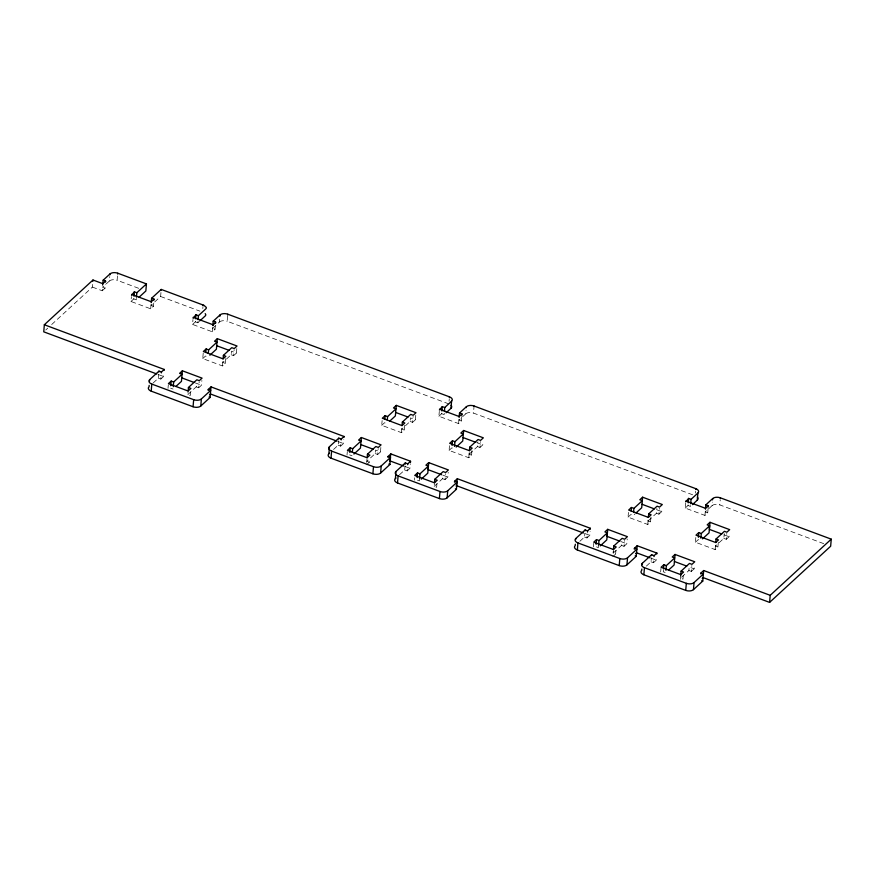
<?xml version="1.0" encoding="UTF-8"?>
<svg xmlns="http://www.w3.org/2000/svg" width="875" height="875" viewBox="0 0 875 875"><rect width="100%" height="100%" fill="white"/><g stroke="black" fill="none" stroke-linecap="round" stroke-linejoin="round"><path stroke-width="0.66" stroke-dasharray="4.38 3.28" d="M51.691 324.527L92.389 287.088L92.728 283.106M92.389 287.088L102.244 290.762L102.692 285.458M102.244 290.762L105.033 288.192L105.372 284.211M105.033 288.192L102.572 287.273L109.386 281.006L109.758 276.577M138.666 288.302L117.108 280.273L117.48 275.844M153.738 303.155L153.475 306.25L150.686 308.82L130.977 301.47L131.392 296.614M130.977 301.47L133.777 298.9L133.886 297.577M136.347 298.495L136.238 299.819L133.777 298.9M150.686 308.82L151.091 303.953M153.475 306.25L151.014 305.331L160.628 296.494L161 292.064M153.136 382.988L158.375 378.175L158.703 374.194M158.375 378.175L160.836 379.083L161.241 374.227M160.836 379.083L163.625 376.523L163.931 372.98M168.011 388.358L168.306 384.814M215.327 326.113L215.064 329.208L212.264 331.778L192.566 324.428L192.97 319.561M190.608 391.956L190.312 395.489L187.852 394.57L188.016 392.164M192.566 324.428L195.355 321.858L195.464 320.534M195.355 321.858L197.816 322.777L197.925 321.453M187.852 394.57L196.23 386.859L196.525 383.327M202.803 308.558L202.913 307.234M196.23 386.859L198.691 387.778L199.183 381.883M225.652 358.652L225.258 363.366L222.458 365.936L202.759 358.586L203.252 352.691M198.691 387.778L201.48 385.208L201.884 380.494M212.264 331.778L212.68 326.911L212.603 328.289L215.064 329.208M212.603 328.289L219.428 322L219.723 318.467M222.458 365.936L222.961 360.041M448.842 403.911L227.15 321.267L227.598 315.962M225.258 363.366L222.786 362.447L231.175 354.736L231.47 351.203L236.425 353.084L236.819 348.37M231.175 354.736L233.636 355.655L234.128 349.759M333.539 449.477L338.188 445.2L338.559 440.77M338.188 445.2L340.659 446.119L341.031 441.689M340.659 446.119L343.448 443.548L343.787 439.567M347.003 455.077L347.309 451.544M366.712 462.427L367.008 458.883M366.516 464.778L369.305 462.219L369.512 459.856M369.305 462.219L366.844 461.3L375.222 453.589L375.528 450.045L380.483 451.938L380.877 447.212M375.222 453.589L377.694 454.508L378.186 448.613M404.622 425.359L404.228 430.073L401.428 432.644L381.73 425.305L382.123 420.58M401.428 432.644L401.931 426.748M399.459 474.808L404.698 469.984L405.037 466.014M404.228 430.073L401.756 429.155L410.145 421.444L410.441 417.911L415.395 419.792L415.789 415.078M404.698 469.984L407.17 470.903L407.575 466.047M410.145 421.444L412.606 422.363L413.098 416.467M407.17 470.903L409.959 468.333L410.331 463.914M414.334 480.178L414.531 477.816M419.595 478.527L419.398 480.878L416.938 479.97M461.759 416.598L461.387 421.028L458.598 423.598L438.889 416.248L439.305 411.381M436.942 483.777L436.636 487.309L434.175 486.391L434.339 483.984M438.889 416.248L441.689 413.678L441.798 412.355M444.259 413.273L444.15 414.597L441.689 413.678M434.175 486.391L442.553 478.68L442.75 476.328M449.072 401.253L449.258 399.044M442.553 478.68L445.025 479.598L445.517 473.703M471.975 450.472L471.581 455.186L468.792 457.756L449.083 450.406L449.477 445.692M445.025 479.598L447.814 477.028L448.208 472.314M458.598 423.598L459.003 418.731M461.387 421.028L458.927 420.109L465.762 413.82L466.058 410.288M468.792 457.756L469.284 451.861M471.581 455.186L469.12 454.267L469.317 451.905M692.628 494.78L473.473 413.088L473.922 407.783M469.12 454.267L477.498 446.556L477.892 441.842M477.498 446.556L479.959 447.475L480.462 441.58M479.959 447.475L482.759 444.905L483.055 441.372M579.862 541.297L584.522 537.02L584.784 533.925M584.522 537.02L586.983 537.939L587.431 532.623M586.983 537.939L589.783 535.369L590.111 531.387M593.337 546.897L593.633 543.364M598.598 545.245L598.391 547.608L595.93 546.689M613.145 553.066L613.342 550.703L613.178 553.109L615.639 554.028L615.934 550.495M613.178 553.109L621.556 545.409L621.852 541.866M621.556 545.409L624.017 546.328L624.509 540.422M650.945 517.18L650.552 521.894L647.763 524.464L628.053 517.125L628.447 512.4M624.017 546.328L626.817 543.758L627.211 539.033M647.763 524.464L648.255 518.569L648.091 520.975L650.552 521.894M646.373 566.092L651.033 561.805L651.361 557.823M648.091 520.975L656.469 513.264L656.862 508.55M651.033 561.805L653.494 562.723L653.898 557.867M656.469 513.264L658.93 514.183L659.433 508.288M653.494 562.723L656.283 560.153L656.589 556.62M658.93 514.183L661.73 511.613L662.025 508.08M660.669 571.998L660.964 568.455M663.458 569.428L663.261 571.78L665.722 572.698L667.592 570.992M708.094 508.419L707.722 512.848L704.922 515.408L685.223 508.069L685.628 503.202M680.378 579.337L680.706 575.848M685.223 508.069L688.012 505.498L688.122 504.175M683.266 575.597L682.97 579.13L680.509 578.211L688.888 570.5L689.183 566.967L694.137 568.848L694.444 565.316M690.55 505.531L690.473 506.417L688.012 505.498M695.395 493.073L695.548 491.302M688.888 570.5L691.348 571.419L691.841 565.523M718.309 542.281L717.916 547.006L715.116 549.577L695.417 542.227L695.811 537.513M704.922 515.408L705.37 510.595M707.722 512.848L705.261 511.93L712.086 505.641L712.381 502.108M715.116 549.577L715.619 543.681M823.725 543.648L719.808 504.908L720.212 500.041M717.916 547.006L715.444 546.087L723.833 538.377L724.227 533.663M723.833 538.377L726.294 539.295L726.786 533.4M726.294 539.295L729.083 536.725L729.378 533.181M45.741 330.006L47.72 328.18M197.816 322.777L199.391 321.333M202.759 358.586L205.548 356.016L208.009 356.934M233.636 355.655L236.425 353.084M381.73 425.305L384.519 422.734L386.98 423.653M377.694 454.508L380.483 451.938M412.606 422.363L415.395 419.792M449.083 450.406L451.872 447.836L454.344 448.755M628.053 517.125L630.842 514.555L633.314 515.473L635.173 513.756M612.85 556.598L615.639 554.028M695.417 542.227L698.206 539.656L700.667 540.575M691.348 571.419L694.137 568.848M160.628 296.494L199.883 311.128M476.602 442.608L482.759 444.905M656.797 509.775L661.73 511.613M724.161 534.888L729.083 536.725M195.322 382.922L201.48 385.208M442.892 475.191L447.814 477.028M620.659 541.461L626.817 543.758M158.703 374.686L163.625 376.523M338.33 441.634L343.448 443.548M405.027 466.506L409.959 468.333M584.664 533.455L589.783 535.369M651.361 558.316L656.283 560.153M170.603 388.15L173.064 389.069M349.606 454.869L352.067 455.788M109.386 281.006A5.677 3.128 4.8 0 1 117.108 280.273M219.428 322A5.677 3.128 4.8 0 1 227.15 321.267M712.086 505.641A5.677 3.128 4.8 0 1 719.808 504.908M465.762 413.82A5.677 3.128 4.8 0 1 473.473 413.088"/><path stroke-width="1.31" d="M102.758 284.572L103.162 280.197L105.634 281.116L102.834 283.686L92.98 280.011L44.341 324.756L43.75 331.833L156.855 373.997M92.87 281.334L92.98 280.011M105.558 282.002L105.634 281.116M109.911 274.805L109.987 273.93A5.677 3.128 4.8 0 1 117.709 273.197L146.442 283.905L145.852 290.981L139.125 297.172M117.633 274.072L117.709 273.197M131.502 295.28L134.367 291.823L136.828 292.742L146.442 283.905M133.995 296.253L134.367 291.823M136.456 297.172L136.828 292.742M151.211 302.63L151.616 298.255L161.219 289.417L203.995 305.353L206.281 307.398A4.452 2.45 4.8 0 1 205.975 308.711L198.417 315.7L198.078 319.681M154 300.059L154.077 299.173L151.616 298.255M149.177 385.405L149.056 386.739A5.677 3.128 4.8 0 0 151.2 391.147L193.069 406.755A5.677 3.128 4.8 0 0 200.791 406.022L210.098 397.447L211.028 386.892L344.039 436.472L343.973 437.358M149.548 380.986L149.658 379.663L158.966 371.098L161.427 372.017L164.227 369.447L44.341 324.756M151.2 391.147L151.791 384.07A5.677 3.128 4.8 0 1 149.658 379.663M161.153 290.303L161.219 289.417M158.889 371.973L158.966 371.098M161.361 372.892L161.427 372.017M164.15 370.322L164.227 369.447M170.8 385.788L171.194 381.073L173.666 381.992L182.044 374.281L179.583 373.363L182.372 370.792L202.081 378.131L199.281 380.702L196.82 379.783L188.442 387.494L188.147 391.037L168.405 383.644L171.194 381.073M173.261 386.706L173.666 381.992M182.372 370.792L181.453 381.358L175.864 386.498M193.08 318.237L195.945 314.781L198.417 315.7M195.617 318.762L195.945 314.781M193.069 406.755L193.659 399.678L151.791 384.07M203.022 305.911L203.098 305.025M200.791 406.022L201.381 398.945L210.7 390.37L208.228 389.462L208.162 390.337M205.844 352.483L206.139 348.939L208.611 349.858L216.989 342.147L214.517 341.239L217.317 338.669L237.027 346.008L234.227 348.578L231.766 347.659L223.388 355.37L223.092 358.903M208.305 353.402L208.611 349.858M212.789 325.588L215.655 322.131L213.194 321.213L212.855 325.194M215.545 323.455L215.655 322.131M217.317 338.669L216.388 349.223L209.869 355.228M219.909 316.258L220.019 314.923A5.677 3.128 4.8 0 1 227.741 314.191L449.444 396.834A5.677 3.128 4.8 0 1 451.577 401.231L450.975 408.308L446.097 412.803M227.664 315.077L227.741 314.191M344.039 436.472L341.25 439.042L338.789 438.123L329.47 446.688L328.88 453.764L329.459 453.228M387.975 457.373L388.052 456.488L390.513 457.406L389.922 464.483L380.614 473.047A5.677 3.128 4.8 0 1 372.892 473.78L331.012 458.172L331.603 451.095A5.677 3.128 4.8 0 1 329.47 446.688M338.713 439.009L338.789 438.123M341.173 439.928L341.25 439.042M349.803 452.506L350.197 447.792L352.658 448.711L361.036 441L358.575 440.081L361.375 437.511L381.073 444.861L378.284 447.431L375.823 446.512L367.445 454.223L367.139 457.756L347.408 450.363L350.197 447.792M352.363 452.244L352.658 448.711M361.375 437.511L360.445 448.077L353.927 454.07M372.892 473.78L373.483 466.703L331.603 451.095M384.814 419.191L385.109 415.658L387.581 416.577L395.959 408.866L393.488 407.947L396.287 405.377L415.997 412.716L413.197 415.286L410.736 414.367L402.358 422.078L402.062 425.622L382.32 418.228L385.109 415.658M380.614 473.047L381.205 465.97L390.513 457.406M387.275 420.109L387.581 416.577M389.725 461.475L390.852 453.917L410.55 461.256L410.441 462.591M396.287 405.377L395.358 415.942L389.78 421.083M454.486 482.158L454.562 481.272L457.023 482.191L456.433 489.267L447.125 497.842A5.677 3.128 4.8 0 1 439.403 498.575L397.523 482.956A5.677 3.128 4.8 0 1 395.391 478.559L395.981 471.483L405.3 462.908L407.761 463.827L410.55 461.256M397.523 482.956L398.114 475.88A5.677 3.128 4.8 0 1 395.981 471.483M405.18 464.242L405.3 462.908M407.684 464.712L407.761 463.827M417.134 477.608L417.528 472.894L419.989 473.812L428.367 466.102L425.906 465.183L428.706 462.612L448.405 469.952L445.616 472.522L443.155 471.603L434.766 479.314L434.47 482.858M419.595 478.527L419.989 473.812M428.367 466.102L427.777 473.178L421.258 479.172M428.706 462.612L428.105 469.689L441.656 474.731M439.414 410.058L442.28 406.602L444.741 407.52L451.577 401.231M441.908 411.02L442.28 406.602M444.412 411.502L444.741 407.52M439.403 498.575L439.994 491.498L398.114 475.88M449.367 397.72L449.444 396.834M447.125 497.842L447.716 490.766L457.023 482.191M452.08 445.484L452.473 440.759L454.934 441.678L463.312 433.967L460.852 433.048L463.641 430.478L483.35 437.828L480.561 440.398L478.089 439.48L469.711 447.191L469.416 450.723M454.541 446.403L454.934 441.678M459.113 417.397L459.517 413.033L466.353 406.744A5.677 3.128 4.8 0 1 474.075 406.011L695.767 488.655A5.677 3.128 4.8 0 1 697.9 493.052L697.309 500.128L692.431 504.623M461.869 415.275L461.989 413.952L459.517 413.033M456.236 486.27L457.352 478.713L590.373 528.292L590.297 529.178M463.641 430.478L462.722 441.044L456.203 447.048M466.277 407.63L466.353 406.744M473.998 406.897L474.075 406.011M575.323 544.261L575.214 545.584A5.677 3.128 4.8 0 0 577.347 549.992L619.216 565.6A5.677 3.128 4.8 0 0 626.938 564.867L636.256 556.303L637.175 545.737L656.884 553.077L656.808 553.962M575.728 539.394L575.805 538.508L585.113 529.944L587.584 530.863L590.373 528.292M577.347 549.992L577.938 542.916A5.677 3.128 4.8 0 1 575.805 538.508M585.047 530.83L585.113 529.944M587.508 531.748L587.584 530.863M596.127 544.327L596.531 539.613L598.992 540.531L607.37 532.82L604.909 531.902L607.698 529.331L627.408 536.681L624.608 539.252L622.147 538.333L613.769 546.033L613.473 549.577M598.598 545.245L598.992 540.531M607.37 532.82L606.78 539.897L600.261 545.891M607.698 529.331L607.108 536.408L619.423 541.002M619.216 565.6L619.817 558.523L577.938 542.916M631.148 511.011L631.444 507.478L633.905 508.397L642.283 500.686L639.822 499.767L642.611 497.197L662.32 504.536L659.531 507.106L657.07 506.188L648.681 513.898L648.386 517.442M626.938 564.867L627.539 557.791L636.847 549.227L634.386 548.308L634.309 549.194M633.609 511.93L633.905 508.397M642.611 497.197L641.692 507.762L636.103 512.903M641.834 569.045L641.714 570.38A5.677 3.128 4.8 0 0 643.858 574.777L685.727 590.384A5.677 3.128 4.8 0 0 693.448 589.652L702.756 581.087L703.686 570.522L770.197 595.317L831.25 539.153L720.398 497.831A5.677 3.128 4.8 0 0 712.677 498.564L705.852 504.853L705.447 509.217M642.206 564.627L642.316 563.303L651.623 554.728L654.084 555.647L656.884 553.077M643.858 574.777L644.448 567.7A5.677 3.128 4.8 0 1 642.316 563.303M651.547 555.614L651.623 554.728M654.019 556.533L654.084 555.647M663.556 568.247L663.863 564.703L666.323 565.622L674.702 557.922L672.241 557.003L675.03 554.433L694.739 561.772L691.939 564.342L689.478 563.423L681.1 571.134L680.706 575.848M665.919 570.347L666.323 565.622M675.03 554.433L674.111 564.998L668.522 570.128M685.738 501.878L688.603 498.422L691.075 499.341L697.9 493.052M688.242 502.841L688.603 498.422M690.703 503.759L691.075 499.341M685.727 590.384L686.328 583.319L644.448 567.7M695.691 489.53L695.767 488.655M693.448 589.652L694.039 582.575L703.358 574.011L700.886 573.092L700.82 573.978M698.403 537.294L698.797 532.58L701.269 533.498L709.647 525.788L707.186 524.869L709.975 522.298L729.684 529.648L726.884 532.219L724.423 531.3L716.045 539.011L715.75 542.544L696.008 535.15L698.797 532.58M700.864 538.212L701.269 533.498M708.203 507.095L708.312 505.772L705.852 504.853M709.647 525.788L709.045 532.864L702.527 538.858M709.975 522.298L709.384 529.375L721.7 533.969M712.567 499.888L712.677 498.564M720.333 498.717L720.398 497.831M702.22 578.408L703.095 577.598L769.595 602.394L770.197 595.317M831.25 539.153L830.659 546.23L769.595 602.394M103.162 280.197L109.987 273.93M154.077 299.173L151.277 301.744L131.578 294.394M200.113 320.666L205.373 315.788A4.452 2.45 4.8 0 0 205.691 314.475L205.188 313.611M213.194 321.213L220.019 314.923M206.139 348.939L203.35 351.509L223.059 358.859L225.848 356.289L223.388 355.37M188.114 390.983L190.903 388.413L188.442 387.494M208.228 389.462L211.028 386.892M209.562 394.767L210.438 393.969L337.05 441.164M367.106 457.702L369.906 455.142L367.445 454.223M402.03 425.567L404.819 422.997L402.358 422.078M388.052 456.488L390.852 453.917M461.989 413.952L459.189 416.522L439.491 409.172M395.391 478.559L395.97 478.023M417.528 472.894L414.739 475.453L434.438 482.803L437.238 480.233L434.766 479.314M452.473 440.759L449.673 443.33L469.383 450.68L472.183 448.109L469.711 447.191M454.562 481.272L457.352 478.713M596.531 539.613L593.731 542.183L613.441 549.522L616.23 546.952L613.769 546.033M631.444 507.478L628.644 510.048L648.353 517.388L651.153 514.817L648.681 513.898M634.386 548.308L637.175 545.737M635.709 553.613L636.584 552.814L650.125 557.856M708.312 505.772L705.523 508.331L685.814 500.992M663.863 564.703L661.062 567.273L680.772 574.623L683.561 572.053L681.1 571.134M715.717 542.5L718.506 539.93L716.045 539.011M700.886 573.092L703.686 570.522M193.156 317.352L212.866 324.702M216.727 345.745L229.042 350.328M395.697 412.453L408.013 417.047M463.05 437.555L475.366 442.148M642.02 504.273L654.336 508.867M181.781 377.869L194.097 382.463M360.773 444.588L373.089 449.181M674.439 561.509L686.755 566.092M390.25 460.994L403.802 466.047M456.761 485.778L583.384 532.984M209.027 397.053L210.098 397.447M388.839 464.078L389.922 464.483M455.35 488.873L456.433 489.267M635.173 555.898L636.256 556.303M701.684 580.694L702.756 581.087M201.381 398.945A5.677 3.128 4.8 0 1 193.659 399.678M451.117 405.366A5.677 3.128 4.8 0 1 450.975 408.308M331.012 458.172A5.677 3.128 4.8 0 1 328.65 454.005M381.205 465.97A5.677 3.128 4.8 0 1 373.483 466.703M697.309 497.044A5.677 3.128 4.8 0 1 697.309 500.128M627.539 557.791A5.677 3.128 4.8 0 1 619.817 558.523M694.039 582.575A5.677 3.128 4.8 0 1 686.328 583.319M447.716 490.766A5.677 3.128 4.8 0 1 439.994 491.498"/></g></svg>
